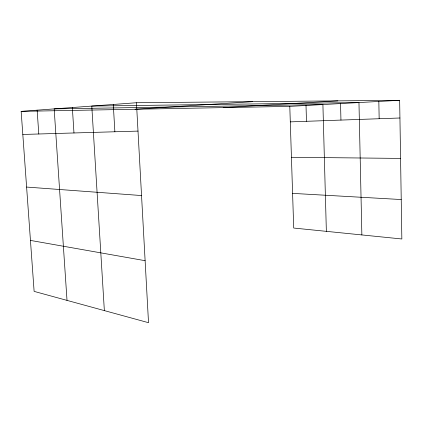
<?xml version="1.0" encoding="UTF-8"?>
<svg xmlns="http://www.w3.org/2000/svg" width="423" height="423" viewBox="0 0 423 423"><rect width="100%" height="100%" fill="white"/><g stroke="black" fill="none" stroke-linecap="round" stroke-linejoin="round"><path stroke-width="0.63" d="M136.449 102.731L148.521 322.696L34.12 291.384L21.15 111.36L136.449 102.731L399.656 100.304L401.85 238.979L293.71 228.045L289.797 106.385L399.656 100.304M135.032 109.25L252.716 101.657M223.191 107.616L337.892 100.87M290.294 121.872L399.936 117.996M22.816 134.456L138.009 131.098M21.15 111.36L289.797 106.385M291.436 157.282L400.576 158.408M292.594 193.38L401.226 199.54M26.607 187.066L141.541 195.558M30.451 240.417L145.115 260.69M37.134 110.165L38.794 133.991M67.014 300.388L54.16 108.891L322.908 104.55L326.36 231.344M72.338 107.532L73.972 132.965M104.359 310.609L91.78 106.073L358.968 102.556L361.866 234.934M113.279 104.465L114.876 131.77M306.009 105.486L306.474 121.295M340.547 103.577L340.949 120.079M378.834 101.457L379.161 118.731"/></g></svg>
